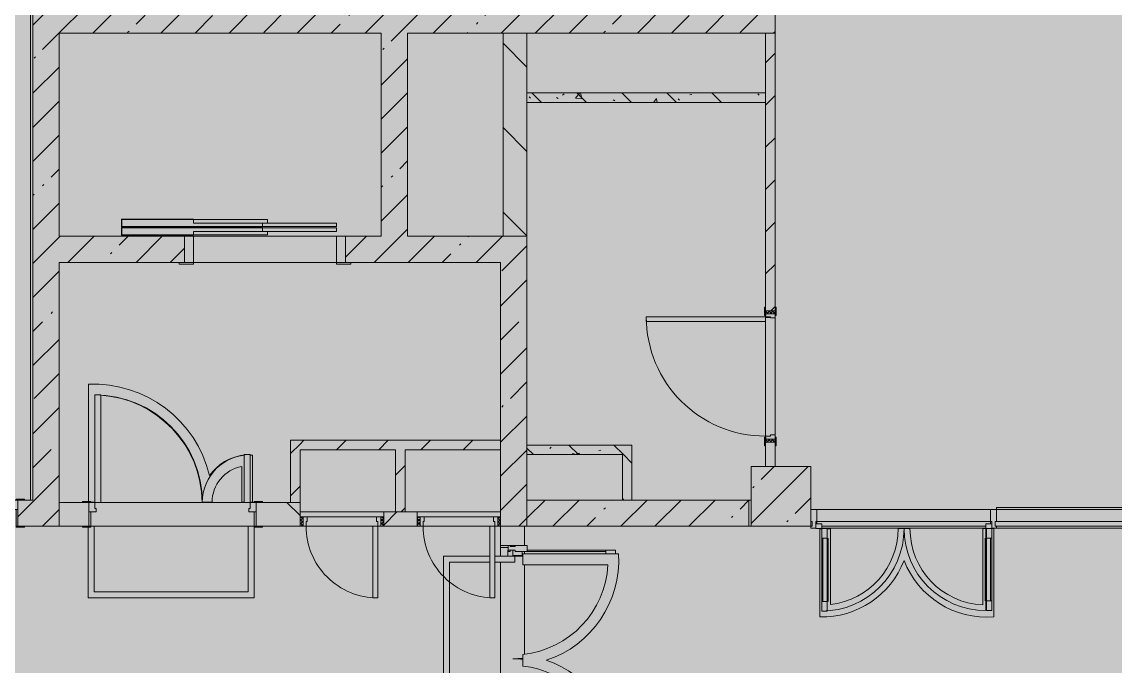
# Model space of a CAD drawing. Header units: millimetres. Extents: x 81037 to 284518, y -8553 to 29000.
# Drawn here: x 251996 to 261157, y 12229 to 17625 of the extents above; entities that cross this region are included whole.
import ezdxf

# ---------------------------------------------------------------- set-up
doc = ezdxf.new("R2010")
doc.units = ezdxf.units.MM
doc.layers.add('A-DETL-GENF-6', color=7, linetype='Continuous', lineweight=9, true_color=0xc0c0c0, transparency=0.4)
for name, color, linetype, lineweight, true_color in [('A-DETL-GENF-7', 7, 'Continuous', 5, 0xe2e2e2), ('A-DETL-GENF-8', 7, 'Continuous', 5, 0xb7b7b7), ('A-DOOR-3', 7, 'Continuous', 5, 0xb7b7b7), ('A-DOOR-4', 7, 'Continuous', 5, 0xe2e2e2), ('A-DOOR-5', 7, 'Continuous', 5, 0xaaaaaa), ('A-DOOR-FRAM-3', 7, 'Continuous', 5, 0xe2e2e2), ('A-DOOR-FRAM-4', 7, 'Continuous', 5, 0xb7b7b7), ('A-DOOR-FRAM-5', 7, 'Continuous', 5, 0xaaaaaa), ('A-FLOR-3', 7, 'Continuous', 5, 0xb7b7b7), ('A-GLAZ-CURT-2', 7, 'Continuous', 5, 0x737373), ('A-GLAZ-CWMG-4', 7, 'Continuous', 5, 0x737373), ('A-WALL-6', 7, 'Continuous', 9, 0x737373), ('I-WALL-7', 7, 'Continuous', 5, 0x737373), ('I-WALL-8', 7, 'Continuous', 5, 0x787878), ('S-COLS-2', 7, 'Continuous', 5, 0x737373)]:
    doc.layers.add(name, color=color, linetype=linetype, lineweight=lineweight, true_color=true_color)
doc.layers.add('I-WALL-6', color=7, linetype='Continuous', lineweight=5)
doc.layers.add('S-COLS-1', color=7, linetype='Continuous', lineweight=5)
pattern_1 = [(45, (157507.65, 0), (-285.1231, 285.1231), []), (45, (157792.77, 0), (-285.1231, 285.1231), [504.031, -100.806, 16.764, -84.042])]
pattern_2 = [(135, (157507.65, 0), (-353.5534, -353.5534), [])]
pattern_3 = [(45, (157507.65, 0), (-176.7767, 176.7767), [])]
pattern_4 = [(135, (157507.65, 0), (-377.1708, -377.1708), [533.4, -88.9, 17.78, -88.9]), (135, (157507.65, 376.94), (-377.1708, -377.1708), []), (50, (157507.65, 0), (637.6445, -55.7866), [66.675, -733.425]), (355, (157507.65, 0), (-123.3494, 668.6992), [53.34, -586.74]), (100.451, (157560.8, -4.65), (514.299, 612.908), [56.665, -623.315]), (46.184, (157507.65, 177.8), (948.7764, -147.1497), [100.012, -1100.137]), (96.636, (157586.7, 165.5), (830.909, 865.997), [84.998, -934.973]), (351.184, (157507.7, 177.8), (830.918, 865.988), [80.01, -880.11]), (21, (157596.55, 133.35), (530.6506, -357.9283), [66.675, -733.425]), (326, (157596.55, 133.35), (216.308, 644.6585), [53.34, -586.74]), (71.451, (157640.8, 103.5), (746.9596, 286.7243), [56.665, -623.315]), (37.5, (157507.65, 0), (10.81053, 295.9426), [16.764, -562.864, 16.764, -578.866, -588.962]), (37.5, (157507.65, 0), (10.81053, 295.9426), [-1175.258, 16.764, -572.198]), (7.5, (157507.65, 0), (233.8692, 350.6318), [16.764, -322.834, 16.764, -549.529, -224.472]), (7.5, (157507.65, 0), (233.8692, 350.6318), [-905.891, 16.764, -207.708]), (327.5, (157309.4, 0), (474.5678, -20.0513), [16.764, -205.486, 16.764, -676.656, -920.115]), (327.5, (157309.4, 0), (474.5678, -20.0513), [-915.67, 16.764, -903.351]), (317.5, (157220.5, 0), (518.4522, 88.9934), [16.764, -272.161, 16.764, -443.738, -653.415]), (317.5, (157220.5, 0), (518.4522, 88.9934), [-749.427, 16.764, -636.651])]

# ---------------------------------------------------------------- blocks, each defined once
blk = doc.blocks.new('110_Дверь_СКБ_1Ст_Внутренняя1 - Д-3б_п_ 1100x2100h_много всего 2-32816779-2_1_3_птичка')
at = {"layer": 'A-DOOR-4'}
h = blk.add_hatch(color=256, dxfattribs=at)
h.paths.add_polyline_path([(-512.5, 40), (-512.5, -40), (-477.5, -40), (-477.5, 0), (-487.5, 0), (-487.5, 40)])
h.paths.add_polyline_path([(502.5, 0), (502.5, -40), (537.5, -40), (537.5, 40), (512.5, 40), (512.5, 0)])
at = {"layer": 'A-DOOR-5'}
h = blk.add_hatch(dxfattribs=at)
h.set_pattern_fill('FP_8', color=256, style=0, pattern_type=2)
h.set_pattern_definition([(135, (1751.41, 104.685), (-14.14214, -14.14214), []), (225, (1751.41, 104.685), (14.14214, -14.14214), [])])
h.paths.add_polyline_path([(537.5, -40), (562.5, -40), (562.5, 40), (537.5, 40)])
at = {"layer": 'A-DOOR-FRAM-3'}
for points in [[(472.5, 40), (512.5, 40), (512.5, 1040), (472.5, 1040)], [(-567.5, 40), (-497.5, 40), (-497.5, 48), (-567.5, 48)], [(522.5, 40), (592.5, 40), (592.5, 48), (522.5, 48)], [(-567.5, -48), (-497.5, -48), (-497.5, -40), (-567.5, -40)], [(522.5, -48), (592.5, -48), (592.5, -40), (522.5, -40)]]:
    blk.add_hatch(color=256, dxfattribs=at).paths.add_polyline_path(points)
at = {"layer": 'A-DOOR-FRAM-5'}
h = blk.add_hatch(dxfattribs=at)
h.set_pattern_fill('FP_9', color=256, style=0, pattern_type=2)
h.set_pattern_definition([(45, (-371.384, 104.685), (-14.1421, 14.1421), []), (135, (-371.384, 104.685), (-14.1421, -14.1421), [])])
h.paths.add_polyline_path([(-537.5, -40), (-512.5, -40), (-512.5, 40), (-537.5, 40)])
at = {"layer": 'A-DOOR-3'}
for p, q in [((512.5, 1040), (472.5, 1040)), ((472.5, 1040), (472.5, 40)), ((512.5, 40), (512.5, 1040)), ((472.5, 40), (512.5, 40))]:
    blk.add_line(p, q, dxfattribs=at)
blk.add_arc((512.5, 40), 1000, 90, 180, dxfattribs=at)
at = {"layer": 'A-DOOR-FRAM-4'}
for p, q in [((-497.5, 48), (-567.5, 48)), ((-567.5, 48), (-567.5, 40)), ((-567.5, 40), (-497.5, 40)), ((-512.5, 40), (-537.5, 40)), ((-537.5, 40), (-537.5, -40)), ((-487.5, 40), (-512.5, 40)), ((-512.5, 40), (-512.5, -40)), ((-512.5, -40), (-512.5, 40)), ((-497.5, 40), (-512.5, 40)), ((-512.5, 40), (-512.5, 39)), ((-512.5, 39), (-497.5, 39)), ((-497.5, 40), (-497.5, 48)), ((-497.5, 39), (-497.5, 40)), ((-487.5, 0), (-487.5, 40)), ((-477.5, 0), (-487.5, 0)), ((-477.5, -40), (-477.5, 0)), ((512.5, 0), (502.5, 0)), ((502.5, 0), (502.5, -40)), ((512.5, 40), (512.5, 0)), ((537.5, 40), (512.5, 40)), ((592.5, 48), (522.5, 48)), ((522.5, 48), (522.5, 40)), ((537.5, 40), (522.5, 40)), ((522.5, 40), (522.5, 39)), ((522.5, 40), (592.5, 40)), ((522.5, 39), (537.5, 39)), ((537.5, -40), (537.5, 40)), ((562.5, 40), (537.5, 40)), ((537.5, 40), (537.5, -40)), ((537.5, 39), (537.5, 40)), ((562.5, -40), (562.5, 40)), ((592.5, 40), (592.5, 48)), ((-497.5, -40), (-567.5, -40)), ((-567.5, -40), (-567.5, -48)), ((-567.5, -48), (-497.5, -48)), ((-537.5, -40), (-512.5, -40)), ((-497.5, -39), (-512.5, -39)), ((-512.5, -39), (-512.5, -40)), ((-512.5, -40), (-477.5, -40)), ((-512.5, -40), (-497.5, -40)), ((-497.5, -40), (-497.5, -39)), ((-497.5, -48), (-497.5, -40)), ((502.5, -40), (537.5, -40)), ((537.5, -39), (522.5, -39)), ((522.5, -39), (522.5, -40)), ((522.5, -40), (537.5, -40)), ((592.5, -40), (522.5, -40)), ((522.5, -40), (522.5, -48)), ((522.5, -48), (592.5, -48)), ((537.5, -40), (537.5, -39)), ((537.5, -40), (562.5, -40)), ((592.5, -48), (592.5, -40))]:
    blk.add_line(p, q, dxfattribs=at)
blk = doc.blocks.new('110_Дверь_СКБ_2Ст - Д-1_л_Лестничная клетка EIS60 2-32142534-2_1_3_птичка')
at = {"layer": 'A-DOOR-4'}
for points in [[(662.5, 110), (662.5, 1010), (612.5, 1010), (612.5, 110)], [(-587.5, 510), (-637.5, 510), (-637.5, 110), (-587.5, 110), (-587.5, 433.2)], [(712.5, 30), (697.5, 30), (697.5, -110), (712.5, -110), (712.5, -30.6)]]:
    blk.add_hatch(color=256, dxfattribs=at).paths.add_polyline_path(points)
h = blk.add_hatch(color=256, dxfattribs=at)
h.paths.add_polyline_path([(712.5, 110), (662.5, 110), (662.5, 60), (652.5, 60), (652.5, 30), (712.5, 30)])
h.paths.add_polyline_path([(-627.5, 30), (-627.5, 60), (-637.5, 60), (-637.5, 110), (-687.5, 110), (-687.5, 30)])
at = {"layer": 'A-DOOR-FRAM-3'}
for points in [[(-672.5, 110), (-672.5, 118), (-742.5, 118), (-742.5, 110)], [(767.5, 110), (767.5, 118), (697.5, 118), (697.5, 110)], [(-672.5, 30), (-687.5, 30), (-687.5, -110), (-672.5, -110), (-672.5, -30.6)], [(-672.5, -110), (-742.5, -110), (-742.5, -118), (-672.5, -118)], [(767.5, -118), (767.5, -110), (697.5, -110), (697.5, -118)]]:
    blk.add_hatch(color=256, dxfattribs=at).paths.add_polyline_path(points)
at = {"layer": 'A-DOOR-3'}
for p, q in [((662.5, 1010), (612.5, 1010)), ((612.5, 1010), (612.5, 110)), ((662.5, 110), (662.5, 1010)), ((-637.5, 510), (-637.5, 110)), ((-587.5, 510), (-637.5, 510)), ((-587.5, 110), (-587.5, 510)), ((-637.5, 110), (-587.5, 110)), ((612.5, 110), (662.5, 110))]:
    blk.add_line(p, q, dxfattribs=at)
for centre, radius, start, end in [((662.5, 110), 900, 90, 180), ((-637.5, 110), 400, 360, 90)]:
    blk.add_arc(centre, radius, start, end, dxfattribs=at)
at = {"layer": 'A-DOOR-FRAM-4'}
for p, q in [((-672.5, 118), (-742.5, 118)), ((-742.5, 118), (-742.5, 110)), ((-742.5, 110), (-672.5, 110)), ((-637.5, 110), (-687.5, 110)), ((-687.5, 110), (-687.5, 30)), ((-672.5, 110), (-672.5, 118)), ((-637.5, 60), (-637.5, 110)), ((662.5, 110), (662.5, 60)), ((712.5, 110), (662.5, 110)), ((767.5, 118), (697.5, 118)), ((697.5, 118), (697.5, 110)), ((697.5, 110), (767.5, 110)), ((712.5, 30), (712.5, 110)), ((767.5, 110), (767.5, 118)), ((-687.5, 30), (-627.5, 30)), ((-672.5, 30), (-687.5, 30)), ((-687.5, 30), (-687.5, -110)), ((-672.5, -110), (-672.5, 30)), ((-627.5, 60), (-637.5, 60)), ((-627.5, 30), (-627.5, 60)), ((662.5, 60), (652.5, 60)), ((652.5, 60), (652.5, 30)), ((652.5, 30), (712.5, 30)), ((712.5, 30), (697.5, 30)), ((697.5, 30), (697.5, -110)), ((712.5, -110), (712.5, 30)), ((-672.5, -110), (-742.5, -110)), ((-742.5, -110), (-742.5, -118)), ((-742.5, -118), (-672.5, -118)), ((-687.5, -110), (-672.5, -110)), ((-672.5, -118), (-672.5, -110)), ((697.5, -110), (712.5, -110)), ((767.5, -110), (697.5, -110)), ((697.5, -110), (697.5, -118)), ((697.5, -118), (767.5, -118)), ((767.5, -118), (767.5, -110))]:
    blk.add_line(p, q, dxfattribs=at)
blk = doc.blocks.new('110_Дверь_СКБ_2Ст - Д-3а 1450x2100h_Лестничная клетка из коридора-32352288-2_1_3_птичка')
at = {"layer": 'A-DOOR-4'}
for points in [[(-587.5, 100), (-587.5, 1000), (-637.5, 1000), (-637.5, 100)], [(662.5, 100), (662.5, 500), (612.5, 500), (612.5, 100)], [(712.5, -100), (712.5, 20), (697.5, 20), (697.5, -100)]]:
    blk.add_hatch(color=256, dxfattribs=at).paths.add_polyline_path(points)
h = blk.add_hatch(color=256, dxfattribs=at)
h.paths.add_polyline_path([(-627.5, 20), (-627.5, 50), (-637.5, 50), (-637.5, 100), (-687.5, 100), (-687.5, 20)])
h.paths.add_polyline_path([(712.5, 20), (712.5, 100), (662.5, 100), (662.5, 50), (652.5, 50), (652.5, 20)])
at = {"layer": 'A-DOOR-FRAM-3'}
for points in [[(-672.5, 100), (-672.5, 108), (-742.5, 108), (-742.5, 100)], [(767.5, 100), (767.5, 108), (697.5, 108), (697.5, 100)], [(-672.5, -100), (-672.5, 20), (-687.5, 20), (-687.5, -100)], [(-672.5, -108), (-672.5, -100), (-742.5, -100), (-742.5, -108)], [(767.5, -108), (767.5, -100), (697.5, -100), (697.5, -108)]]:
    blk.add_hatch(color=256, dxfattribs=at).paths.add_polyline_path(points)
at = {"layer": 'A-DOOR-3'}
for p, q in [((-637.5, 1000), (-637.5, 100)), ((-587.5, 1000), (-637.5, 1000)), ((-587.5, 100), (-587.5, 1000)), ((662.5, 500), (612.5, 500)), ((612.5, 500), (612.5, 100)), ((662.5, 100), (662.5, 500)), ((-637.5, 100), (-587.5, 100)), ((612.5, 100), (662.5, 100))]:
    blk.add_line(p, q, dxfattribs=at)
for centre, radius, start, end in [((-637.5, 100), 900, 0, 90), ((662.5, 100), 400, 90, 180)]:
    blk.add_arc(centre, radius, start, end, dxfattribs=at)
at = {"layer": 'A-DOOR-FRAM-4'}
for p, q in [((-672.5, 108), (-742.5, 108)), ((-742.5, 108), (-742.5, 100)), ((-742.5, 100), (-672.5, 100)), ((-637.5, 100), (-687.5, 100)), ((-687.5, 100), (-687.5, 20)), ((-672.5, 100), (-672.5, 108)), ((-637.5, 50), (-637.5, 100)), ((662.5, 100), (662.5, 50)), ((712.5, 100), (662.5, 100)), ((767.5, 108), (697.5, 108)), ((697.5, 108), (697.5, 100)), ((697.5, 100), (767.5, 100)), ((712.5, 20), (712.5, 100)), ((767.5, 100), (767.5, 108)), ((-687.5, 20), (-627.5, 20)), ((-672.5, 20), (-687.5, 20)), ((-687.5, 20), (-687.5, -100)), ((-672.5, -100), (-672.5, 20)), ((-627.5, 50), (-637.5, 50)), ((-627.5, 20), (-627.5, 50)), ((662.5, 50), (652.5, 50)), ((652.5, 50), (652.5, 20)), ((652.5, 20), (712.5, 20)), ((712.5, 20), (697.5, 20)), ((697.5, 20), (697.5, -100)), ((712.5, -100), (712.5, 20)), ((-672.5, -100), (-742.5, -100)), ((-742.5, -100), (-742.5, -108)), ((-742.5, -108), (-672.5, -108)), ((-687.5, -100), (-672.5, -100)), ((-672.5, -108), (-672.5, -100)), ((697.5, -100), (712.5, -100)), ((767.5, -100), (697.5, -100)), ((697.5, -100), (697.5, -108)), ((697.5, -108), (767.5, -108)), ((767.5, -108), (767.5, -100))]:
    blk.add_line(p, q, dxfattribs=at)
blk = doc.blocks.new('110_Дверь_СКБ_1Ст - д-18 700x2100h_Технический шкаф ЭОМ и СС-23698042-2_1_3_птичка')
at = {"layer": 'A-DOOR-4'}
h = blk.add_hatch(color=256, dxfattribs=at)
h.paths.add_polyline_path([(312.5, 60), (312.5, 20), (302.5, 20), (302.5, -20), (337.5, -20), (337.5, 60)])
h.paths.add_polyline_path([(-287.5, 60), (-312.5, 60), (-312.5, -20), (-277.5, -20), (-277.5, 20), (-287.5, 20)])
at = {"layer": 'A-DOOR-5'}
h = blk.add_hatch(dxfattribs=at)
h.set_pattern_fill('FP_28', color=256, style=0, pattern_type=2)
h.set_pattern_definition([(135, (1951.41, 124.685), (-14.14214, -14.14214), []), (225, (1951.41, 124.685), (14.14214, -14.14214), [])])
h.paths.add_polyline_path([(362.5, 60), (337.5, 60), (337.5, -20), (362.5, -20)])
at = {"layer": 'A-DOOR-FRAM-3'}
blk.add_hatch(color=256, dxfattribs=at).paths.add_polyline_path([(-247.5, 660), (-287.5, 660), (-287.5, 60), (-247.5, 60), (-247.5, 503.6)])
at = {"layer": 'A-DOOR-FRAM-5'}
h = blk.add_hatch(dxfattribs=at)
h.set_pattern_fill('FP_29', color=256, style=0, pattern_type=2)
h.set_pattern_definition([(45, (-171.384, 124.685), (-14.1421, 14.1421), []), (135, (-171.384, 124.685), (-14.1421, -14.1421), [])])
h.paths.add_polyline_path([(-312.5, 60), (-337.5, 60), (-337.5, -20), (-312.5, -20)])
at = {"layer": 'A-DOOR-3'}
for p, q in [((-287.5, 660), (-287.5, 60)), ((-247.5, 660), (-287.5, 660)), ((-247.5, 60), (-247.5, 660)), ((-287.5, 60), (-247.5, 60))]:
    blk.add_line(p, q, dxfattribs=at)
blk.add_arc((-287.5, 60), 600, 360, 90, dxfattribs=at)
at = {"layer": 'A-DOOR-FRAM-4'}
for p, q in [((-312.5, 60), (-337.5, 60)), ((-337.5, 60), (-337.5, -20)), ((-287.5, 60), (-312.5, 60)), ((-312.5, 60), (-312.5, -20)), ((-312.5, -20), (-312.5, 60)), ((-287.5, 20), (-287.5, 60)), ((-277.5, 20), (-287.5, 20)), ((-277.5, -20), (-277.5, 20)), ((-247.5, 60), (312.5, 60)), ((312.5, 20), (302.5, 20)), ((302.5, 20), (302.5, -20)), ((312.5, 60), (312.5, 20)), ((337.5, 60), (312.5, 60)), ((337.5, -20), (337.5, 60)), ((362.5, 60), (337.5, 60)), ((337.5, 60), (337.5, -20)), ((362.5, -20), (362.5, 60)), ((-337.5, -20), (-312.5, -20)), ((-312.5, -20), (-277.5, -20)), ((302.5, -20), (-277.5, -20)), ((302.5, -20), (337.5, -20)), ((337.5, -20), (362.5, -20))]:
    blk.add_line(p, q, dxfattribs=at)
blk = doc.blocks.new('BSC_Колонна _Прямоугольная - 500х500-17857564-2_1_3_птичка')
at = {"layer": 'S-COLS-1'}
h = blk.add_hatch(dxfattribs=at)
h.set_pattern_fill('FP_159', color=256, style=0, pattern_type=2)
h.set_pattern_definition([(45, (-100850, -13650), (-285.1231, 285.1231), []), (45, (-100564.88, -13650), (-285.1231, 285.1231), [504.031, -100.806, 16.764, -84.042])])
h.paths.add_polyline_path([(-250, -250), (250, -250), (250, 250), (-250, 250), (-250, -115.2)])
at = {"layer": 'S-COLS-2'}
for p, q in [((250, 250), (-250, 250)), ((-250, 250), (-250, -250)), ((250, -250), (250, 250)), ((-250, -250), (250, -250))]:
    blk.add_line(p, q, dxfattribs=at)
blk = doc.blocks.new('DOR_Дверь лифта - 1350х2050h-19118285-2_1_3_птичка')
at = {"layer": 'A-DOOR-3'}
for p, q in [((-600, 125), (-720, 125)), ((-720, 125), (-720, 110)), ((-720, 110), (-600, 110)), ((-675, 110), (-675, -110)), ((-600, 110), (-675, 110)), ((-600, 110), (-600, 125)), ((600, 110), (-600, 110)), ((-600, 110), (-600, -110)), ((720, 125), (600, 125)), ((600, 125), (600, 110)), ((600, -110), (600, 110)), ((675, 110), (600, 110)), ((600, 110), (720, 110)), ((675, -110), (675, 110)), ((720, 110), (720, 125)), ((-675, -110), (-600, -110)), ((-600, -110), (600, -110)), ((-600, -150), (-600, -180)), ((20, -150), (-600, -150)), ((-600, -180), (20, -180)), ((-20, -120), (-20, -150)), ((600, -120), (-20, -120)), ((-20, -150), (600, -150)), ((20, -180), (20, -150)), ((600, -110), (675, -110)), ((600, -150), (600, -120)), ((-600, -190), (-600, -220)), ((20, -190), (-600, -190)), ((-600, -220), (20, -220)), ((-20, -220), (-20, -250)), ((600, -220), (-20, -220)), ((-20, -250), (600, -250)), ((20, -220), (20, -190)), ((600, -250), (600, -220))]:
    blk.add_line(p, q, dxfattribs=at)
at = {"layer": 'A-DOOR-FRAM-4'}
for p, q in [((1200, -180), (20, -180)), ((20, -180), (20, -183)), ((20, -183), (1203, -183)), ((600, -117), (600, -120)), ((1203, -117), (600, -117)), ((600, -120), (1200, -120)), ((1200, -120), (1200, -180)), ((1203, -183), (1203, -117)), ((1203, -187), (20, -187)), ((20, -187), (20, -190)), ((20, -190), (1200, -190)), ((600, -250), (600, -253)), ((1200, -250), (600, -250)), ((600, -253), (1203, -253)), ((1200, -190), (1200, -250)), ((1203, -253), (1203, -187))]:
    blk.add_line(p, q, dxfattribs=at)
blk = doc.blocks.new('Дверь_Витражная_остекление_ - ВВ-7 остекление-32349468-2_1_3_птичка')
at = {"layer": 'A-DETL-GENF-7'}
for points in [[(-860, -106.8), (-860, -880), (-837.2, -880), (-837.2, -106.8), (-815, -106.8), (-815, -20), (-860, -20)], [(865, -103.8), (877.8, -103.8), (877.8, -880), (910, -880), (910, -140), (900, -140), (900, -40), (910, -40), (910, -20), (865, -20)]]:
    blk.add_hatch(color=256, dxfattribs=at).paths.add_polyline_path(points)
at = {"layer": 'A-DETL-GENF-8'}
for p, q in [((-815, -20), (-860, -20)), ((-860, -880), (-860, -20)), ((-815, -20), (-860, -20)), ((-860, -20), (-860, -880)), ((-815, -106.8), (-815, -20)), ((-815, -106.8), (-815, -20)), ((865, -103.8), (865, -20)), ((865, -20), (865, -103.8)), ((-860, -100), (-815, -100)), ((-850, -800), (-850, -100)), ((-806, -106.8), (-806, -100)), ((900, -100), (865, -100)), ((900, -800), (900, -140)), ((910, -880), (910, -140)), ((910, -880), (910, -140)), ((-860, -800), (-837.2, -800)), ((910, -800), (877.8, -800)), ((-860, -880), (-837.2, -880)), ((-860, -880), (-837.2, -880)), ((910, -880), (877.8, -880)), ((877.8, -880), (910, -880))]:
    blk.add_line(p, q, dxfattribs=at)
at = {"layer": 'A-DOOR-3'}
for p, q in [((-910, 20), (-860, 20)), ((-910, -20), (-910, 20)), ((-860, 20), (-860, -20)), ((860, 20), (910, 20)), ((860, -20), (860, 20)), ((910, 20), (910, -20)), ((-860, -20), (-910, -20)), ((-860, -880), (-860, -20)), ((910, -20), (860, -20)), ((860, -103.8), (860, -39))]:
    blk.add_line(p, q, dxfattribs=at)
for centre, start, end in [((-860, -20), 354.22155, 0), ((860, -20), 180, 185.77845), ((-860, -20), 270, 271.54729)]:
    blk.add_arc(centre, 860, start, end, dxfattribs=at)
blk = doc.blocks.new('Прямоугольный импост - Импост структурный с накладкой - 160мм Темный-32348142-2_1_3_птичка')
at = {"layer": 'A-GLAZ-CWMG-4'}
for p, q in [((0, 17), (-50, 17)), ((-50, 17), (-50, 0)), ((-50, 0), (-40, 0)), ((-40, 0), (-40, -40)), ((-10, -40), (-10, 0)), ((-10, 0), (0, 0)), ((0, 0), (0, 17)), ((-40, -40), (-50, -40)), ((-50, -40), (-50, -140)), ((0, -40), (-10, -40)), ((0, -140), (0, -40)), ((-50, -140), (0, -140))]:
    blk.add_line(p, q, dxfattribs=at)
blk = doc.blocks.new('Дверь_Витражная_остекление_ - ВВ-22-32429667-2_1_3_птичка')
at = {"layer": 'A-DETL-GENF-7'}
for points in [[(-642.5, -710), (-642.5, -20), (-687.5, -20), (-687.5, -710)], [(737.5, -705), (737.5, -20), (692.5, -20), (692.5, -705)]]:
    blk.add_hatch(color=256, dxfattribs=at).paths.add_polyline_path(points)
at = {"layer": 'A-DETL-GENF-8'}
for p, q in [((-642.5, -20), (-687.5, -20)), ((-687.5, -710), (-687.5, -20)), ((-642.5, -20), (-687.5, -20)), ((-687.5, -20), (-687.5, -710)), ((-642.5, -710), (-642.5, -20)), ((-642.5, -710), (-642.5, -20)), ((692.5, -705), (692.5, -20)), ((692.5, -20), (692.5, -705)), ((737.5, -705), (737.5, -20)), ((737.5, -705), (737.5, -20)), ((-687.5, -100), (-642.5, -100)), ((-677.5, -630), (-677.5, -100)), ((-633.5, -630), (-633.5, -100)), ((683.5, -625), (683.5, -100)), ((737.5, -100), (692.5, -100)), ((727.5, -625), (727.5, -100)), ((-687.5, -630), (-642.5, -630)), ((737.5, -625), (692.5, -625)), ((-687.5, -710), (-642.5, -710)), ((-687.5, -710), (-642.5, -710)), ((737.5, -705), (692.5, -705)), ((692.5, -705), (737.5, -705))]:
    blk.add_line(p, q, dxfattribs=at)
at = {"layer": 'A-DOOR-3'}
for p, q in [((-737.5, 20), (-687.5, 20)), ((-737.5, -20), (-737.5, 20)), ((-687.5, 20), (-687.5, -20)), ((687.5, 20), (737.5, 20)), ((687.5, -20), (687.5, 20)), ((737.5, 20), (737.5, -20)), ((-687.5, -20), (-737.5, -20)), ((-687.5, -710), (-687.5, -20)), ((687.5, -705), (687.5, -20)), ((737.5, -20), (687.5, -20))]:
    blk.add_line(p, q, dxfattribs=at)
for centre, radius, start, end in [((-687.5, -20), 690, 270, 0), ((687.5, -20), 685, 180, 270)]:
    blk.add_arc(centre, radius, start, end, dxfattribs=at)
blk = doc.blocks.new('Прямоугольный импост - Импост структурный с накладкой - 160мм Темный-V195-2_1_3_птичка')
at = {"layer": 'A-GLAZ-CWMG-4'}
for p, q in [((0, 17), (-40, 17)), ((-10, -40), (-10, 0)), ((-10, 0), (0, 0)), ((0, 0), (0, 17)), ((-40, -40), (-50, -40)), ((-50, -40), (-50, -140)), ((-40, -20), (-40, -40)), ((0, -40), (-10, -40)), ((-50, -140), (0, -140))]:
    blk.add_line(p, q, dxfattribs=at)
blk = doc.blocks.new('Прямоугольный импост - Импост структурный с накладкой - 160мм Темный-32427025-2_1_3_птичка')
at = {"layer": 'A-GLAZ-CWMG-4'}
for p, q in [((102605, 13540), (101150, 13540)), ((101150, 13420), (101150, 13440)), ((102605, 13440), (101150, 13440)), ((102565, 13400), (101190, 13400)), ((102565, 13383), (101190, 13383)), ((102605, 13440), (102605, 13420))]:
    blk.add_line(p, q, dxfattribs=at)
blk = doc.blocks.new('Системная панель - Стекло - 40мм-32427252-2_1_3_птичка')
at = {"layer": 'A-GLAZ-CURT-2'}
for p, q in [((720, 40), (-720, 40)), ((-720, 40), (-720, 0)), ((-720, 0), (720, 0)), ((720, 0), (720, 40))]:
    blk.add_line(p, q, dxfattribs=at)
blk = doc.blocks.new('Прямоугольный импост - Импост структурный с накладкой - 160мм Темный-32427244-2_1_3_птичка')
at = {"layer": 'A-GLAZ-CWMG-4'}
for p, q in [((-15, 17), (25, 17)), ((25, 0), (15, 0)), ((15, 0), (15, -40)), ((25, 17), (25, 0)), ((-25, -140), (-25, -40)), ((-25, -40), (-15, -40)), ((-15, -40), (-15, -20)), ((15, -40), (25, -40)), ((25, -40), (25, -140)), ((25, -140), (-25, -140))]:
    blk.add_line(p, q, dxfattribs=at)
blk = doc.blocks.new('Прямоугольный импост - Импост структурный с накладкой - 160мм Темный-32427250-2_1_3_птичка')
at = {"layer": 'A-GLAZ-CWMG-4'}
for p, q in [((104075, 13540), (102655, 13540)), ((104075, 13383), (102655, 13383))]:
    blk.add_line(p, q, dxfattribs=at)

msp = doc.modelspace()

# ---------------------------------------------------------------- hatches: boundary and pattern name
at = {"layer": 'A-DETL-GENF-6'}
msp.add_hatch(color=256, dxfattribs=at).paths.add_polyline_path([(279724.6, -258), (282745.7, -258), (282745.7, 21558), (250815.7, 21558), (250815.7, 27348), (242367.7, 27348), (242367.7, 5750), (246709.7, 5750), (246709.7, -258), (278797.1, -258)])
at = {"layer": 'I-WALL-6'}
h = msp.add_hatch(dxfattribs=at)
h.set_pattern_fill('FP_79', color=256, style=0, pattern_type=2)
h.set_pattern_definition(pattern_1)
h.paths.add_polyline_path([(258227.7, 17530), (258307.7, 17530), (258307.7, 17750), (252087.7, 17750), (252087.7, 17530), (256711.1, 17530)])
h = msp.add_hatch(dxfattribs=at)
h.set_pattern_fill('FP_79', color=256, style=0, pattern_type=2)
h.set_pattern_definition(pattern_1)
h.paths.add_polyline_path([(252307.7, 13620), (252307.7, 17530), (252087.7, 17530), (252087.7, 13620)])
h = msp.add_hatch(dxfattribs=at)
h.set_pattern_fill('FP_79', color=256, style=0, pattern_type=2)
h.set_pattern_definition(pattern_1)
h.paths.add_polyline_path([(255227.7, 15830), (255227.7, 17530), (255007.7, 17530), (255007.7, 15830)])
h = msp.add_hatch(dxfattribs=at)
h.set_pattern_fill('FP_82', color=256, style=0, pattern_type=2)
h.set_pattern_definition(pattern_2)
h.paths.add_polyline_path([(256227.7, 15830), (256227.7, 17530), (256027.7, 17530), (256027.7, 15830)])
h = msp.add_hatch(dxfattribs=at)
h.set_pattern_fill('FP_83', color=256, style=0, pattern_type=2)
h.set_pattern_definition(pattern_3)
h.paths.add_polyline_path([(258254.8, 13900), (258307.7, 13900), (258307.7, 14105), (258227.7, 14105), (258227.7, 13900)])
h.paths.add_polyline_path([(258227.7, 15205), (258307.7, 15205), (258307.7, 17530), (258227.7, 17530), (258227.7, 15235)])
h = msp.add_hatch(dxfattribs=at)
h.set_pattern_fill('FP_79', color=256, style=0, pattern_type=2)
h.set_pattern_definition(pattern_1)
h.paths.add_polyline_path([(252307.7, 15610), (253357.7, 15610), (253357.7, 15830), (252307.7, 15830)])
h.paths.add_polyline_path([(256007.7, 15610), (256227.7, 15610), (256227.7, 15830), (254707.7, 15830), (254707.7, 15610)])
h = msp.add_hatch(dxfattribs=at)
h.set_pattern_fill('FP_79', color=256, style=0, pattern_type=2)
h.set_pattern_definition(pattern_1)
h.paths.add_polyline_path([(256007.7, 13400), (256227.7, 13400), (256227.7, 15610), (256007.7, 15610), (256007.7, 13480)])
h = msp.add_hatch(dxfattribs=at)
h.set_pattern_fill('FP_83', color=256, style=0, pattern_type=2)
h.set_pattern_definition(pattern_3)
h.paths.add_polyline_path([(254327.7, 13600), (254327.7, 14120), (254247.7, 14120), (254247.7, 13600)])
h = msp.add_hatch(dxfattribs=at)
h.set_pattern_fill('FP_83', color=256, style=0, pattern_type=2)
h.set_pattern_definition(pattern_3)
h.paths.add_polyline_path([(255207.7, 14040), (256007.7, 14040), (256007.7, 14120), (254327.7, 14120), (254327.7, 14040), (255127.7, 14040)])
h = msp.add_hatch(dxfattribs=at)
h.set_pattern_fill('FP_83', color=256, style=0, pattern_type=2)
h.set_pattern_definition(pattern_3)
h.paths.add_polyline_path([(255127.7, 13520), (255207.7, 13520), (255207.7, 14040), (255127.7, 14040), (255127.7, 13534.8)])
h = msp.add_hatch(dxfattribs=at)
h.set_pattern_fill('FP_79', color=256, style=0, pattern_type=2)
h.set_pattern_definition(pattern_1)
h.paths.add_polyline_path([(252017.7, 13400), (252307.7, 13400), (252307.7, 13620), (251962.7, 13620), (251962.7, 13400)])
h.paths.add_polyline_path([(250537.7, 13400), (250562.7, 13400), (250562.7, 13620), (250537.7, 13620), (250537.7, 13534.8)])
h = msp.add_hatch(dxfattribs=at)
h.set_pattern_fill('FP_82', color=256, style=0, pattern_type=2)
h.set_pattern_definition(pattern_2)
h.paths.add_polyline_path([(253957.7, 13400), (254327.7, 13400), (254327.7, 13600), (253957.7, 13600), (253957.7, 13520)])
h.paths.add_polyline_path([(252502.7, 13400), (252557.7, 13400), (252557.7, 13600), (252307.7, 13600), (252307.7, 13400), (252357.7, 13400)])
h = msp.add_hatch(dxfattribs=at)
h.set_pattern_fill('FP_79', color=256, style=0, pattern_type=2)
h.set_pattern_definition(pattern_1)
h.paths.add_polyline_path([(256536.6, 13400), (258087.7, 13400), (258087.7, 13620), (256227.7, 13620), (256227.7, 13400)])
h = msp.add_hatch(dxfattribs=at)
h.set_pattern_fill('FP_162', color=256, style=0, pattern_type=2)
h.set_pattern_definition([(45, (157507.65, 0), (-427.6843, 427.6843), []), (45, (157792.8, 0), (-427.6843, 427.6843), [])])
h.paths.add_polyline_path([(255307.7, 13400), (255307.7, 13520), (255027.7, 13520), (255027.7, 13400), (255145.3, 13400)])
at = {"layer": 'I-WALL-8'}
h = msp.add_hatch(dxfattribs=at)
h.set_pattern_fill('FP_86', color=256, style=0, pattern_type=2)
h.set_pattern_definition(pattern_4)
h.paths.add_polyline_path([(256227.7, 16950), (258227.7, 16950), (258227.7, 17030), (256227.7, 17030)])
h = msp.add_hatch(dxfattribs=at)
h.set_pattern_fill('FP_86', color=256, style=0, pattern_type=2)
h.set_pattern_definition(pattern_4)
h.paths.add_polyline_path([(257027.7, 14000), (257107.7, 14000), (257107.7, 14080), (256227.7, 14080), (256227.7, 14000), (256536.6, 14000)])
h = msp.add_hatch(dxfattribs=at)
h.set_pattern_fill('FP_86', color=256, style=0, pattern_type=2)
h.set_pattern_definition(pattern_4)
h.paths.add_polyline_path([(257107.7, 13620), (257107.7, 14000), (257027.7, 14000), (257027.7, 13620)])

# ---------------------------------------------------------------- linework, layer by layer
at = {"layer": 'A-FLOR-3'}
for p, q in [((252066.7, 13620), (252066.7, 17750)), ((258267.7, 15150), (258227.7, 15150)), ((252554.1, 14589.2), (252554.1, 13608)), ((253928.2, 13601.1), (253928.2, 13994.7)), ((253838.2, 13900.9), (253838.2, 13601.1)), ((252572.7, 13601.1), (252607.7, 13601.1)), ((253506.5, 13601.1), (253589.6, 13601.1)), ((253838.2, 13601.1), (253857.7, 13601.1)), ((253907.7, 13601.1), (253928.2, 13601.1)), ((258087.7, 13620), (258107.7, 13620)), ((260162.7, 13540), (260162.7, 13557)), ((260162.7, 13557), (263037.7, 13557)), ((252552.1, 13392), (252552.1, 12800)), ((252602.1, 13400), (252572.7, 13400)), ((252602.1, 12850), (252602.1, 13400)), ((253941.4, 13400), (253891.4, 13400)), ((253891.4, 13400), (253891.4, 12850)), ((253941.4, 12800), (253941.4, 13400)), ((258107.7, 13400), (258087.7, 13400)), ((258697.7, 13378.5), (258682.7, 13378.5)), ((258682.7, 13378.5), (258682.7, 12640.2)), ((258772, 13378.5), (258742.7, 13378.5)), ((258772, 12744.3), (258772, 13378.5)), ((259437.7, 13380), (259337.7, 13380)), ((260072.7, 13381.5), (260047.9, 13381.5)), ((260047.9, 13381.5), (260047.9, 12740.7)), ((260140.3, 13381.5), (260122.7, 13381.5)), ((260140.3, 12642.7), (260140.3, 13381.5)), ((256071.7, 13221.2), (256007.7, 13221.2)), ((255527.7, 13150), (255527.7, 11481.2)), ((255917.7, 13150), (255527.7, 13150)), ((256068.7, 13150), (255957.7, 13150)), ((256127.7, 13150), (256108.7, 13150)), ((256127.7, 13100), (256127.7, 13150)), ((256996.1, 13167.8), (256192.5, 13167.8)), ((256192.5, 13167.8), (256192.5, 13078)), ((255577.7, 11531.2), (255577.7, 13100)), ((255577.7, 13100), (255917.7, 13100)), ((255957.7, 13100), (256127.7, 13100)), ((256192.5, 13078), (256906.5, 13078)), ((253891.4, 12850), (252602.1, 12850)), ((252552.1, 12800), (253941.4, 12800)), ((256194, 12327), (256194, 12228.6))]:
    msp.add_line(p, q, dxfattribs=at)
for centre, radius, start, end in [((252596.6, 13590.1), 1000, 13.54971, 92.43764), ((252596.6, 13590.1), 910, 0.6926, 86.14974), ((253894.6, 13601.1), 395, 95.37122, 145.57769), ((253894.6, 13601.1), 395, 85.12655, 88.10651), ((253894.6, 13601.1), 305, 100.66451, 180), ((258697.7, 13380), 640, 276.67397, 0), ((260077.7, 13380), 640, 180, 267.33511), ((256112.5, 13117.8), 885, 288.26618, 3.23877), ((258697.7, 13380), 740, 268.84165, 338.81722), ((260077.7, 13380), 740, 201.18278, 274.85352), ((256112.5, 13117.8), 795, 275.8832, 357.13064), ((256112.5, 11452.8), 870, 0, 71.40745), ((256112.5, 11452.8), 780, 6.57701, 84.00325)]:
    msp.add_arc(centre, radius, start, end, dxfattribs=at)
at = {"layer": 'A-WALL-6'}
for p, q in [((256227.7, 17530), (256027.7, 17530)), ((258307.7, 17530), (258227.7, 17530)), ((256227.7, 17030), (256227.7, 16950)), ((258227.7, 16950), (258227.7, 17030)), ((256027.7, 15830), (256227.7, 15830)), ((256007.7, 14040), (256007.7, 14120)), ((256227.7, 14080), (256227.7, 14000)), ((254247.7, 13600), (254327.7, 13600)), ((257027.7, 13620), (257107.7, 13620)), ((255127.7, 13520), (255207.7, 13520))]:
    msp.add_line(p, q, dxfattribs=at)
at = {"layer": 'I-WALL-7'}
for p, q in [((258307.7, 15235), (258307.7, 20755)), ((252087.7, 17750), (252087.7, 13620)), ((252307.7, 15830), (252307.7, 17530)), ((252307.7, 17530), (255007.7, 17530)), ((255007.7, 17530), (255007.7, 15830)), ((255227.7, 17530), (256027.7, 17530)), ((255227.7, 15830), (255227.7, 17530)), ((256027.7, 17530), (256027.7, 15830)), ((256227.7, 17530), (258227.7, 17530)), ((256227.7, 17030), (256227.7, 17530)), ((258227.7, 17530), (258227.7, 17030)), ((258227.7, 17030), (256227.7, 17030)), ((256227.7, 16950), (258227.7, 16950)), ((256227.7, 14080), (256227.7, 16950)), ((258227.7, 16950), (258227.7, 15235)), ((253357.7, 15830), (252307.7, 15830)), ((253357.7, 15610), (253357.7, 15830)), ((255007.7, 15830), (254707.7, 15830)), ((254707.7, 15830), (254707.7, 15610)), ((256027.7, 15830), (255227.7, 15830)), ((252307.7, 15610), (253357.7, 15610)), ((252307.7, 15610), (252307.7, 13400)), ((254707.7, 15610), (256007.7, 15610)), ((256007.7, 15610), (256007.7, 14120)), ((258307.7, 15145), (258307.7, 14165)), ((258227.7, 14155), (258227.7, 15115)), ((254247.7, 14120), (254247.7, 13600)), ((256007.7, 14120), (254247.7, 14120)), ((254327.7, 13480), (254327.7, 14040)), ((254327.7, 14040), (255127.7, 14040)), ((255127.7, 14040), (255127.7, 13520)), ((255207.7, 14040), (256007.7, 14040)), ((255207.7, 13520), (255207.7, 14040)), ((256007.7, 14040), (256007.7, 13480)), ((257107.7, 14080), (256227.7, 14080)), ((257107.7, 13620), (257107.7, 14080)), ((258227.7, 14075), (258227.7, 13900)), ((258307.7, 13900), (258307.7, 14075)), ((256227.7, 14000), (257027.7, 14000)), ((256227.7, 13400), (256227.7, 14000)), ((257027.7, 14000), (257027.7, 13620)), ((252087.7, 13620), (252017.7, 13620)), ((252502.7, 13600), (252307.7, 13600)), ((252657.7, 13600), (253857.7, 13600)), ((254247.7, 13600), (254012.7, 13600)), ((257027.7, 13620), (256227.7, 13620)), ((258087.7, 13620), (257107.7, 13620)), ((258087.7, 13400), (258087.7, 13620)), ((254327.7, 13520), (255127.7, 13520)), ((255027.7, 13520), (255027.7, 13480)), ((255207.7, 13520), (256007.7, 13520)), ((255307.7, 13480), (255307.7, 13520)), ((252017.7, 13400), (252307.7, 13400)), ((252307.7, 13400), (252502.7, 13400)), ((253891.4, 13400), (252602.1, 13400)), ((254012.7, 13400), (254327.7, 13400)), ((255027.7, 13400), (255307.7, 13400)), ((256227.7, 13400), (256007.7, 13400)), ((256007.7, 13400), (256007.7, 13150)), ((256207.7, 13240), (256207.7, 13400)), ((256227.7, 13400), (258087.7, 13400)), ((256007.7, 13240), (256207.7, 13240)), ((256207.7, 13190), (256207.7, 13167.8)), ((256007.7, 11531.2), (256007.7, 13100)), ((256207.7, 13078), (256207.7, 12329.3))]:
    msp.add_line(p, q, dxfattribs=at)

# ---------------------------------------------------------------- block references
at = {"layer": 'A-DOOR-3'}
for name, p, rotation in [('DOR_Дверь лифта - 1350х2050h-19118285-2_1_3_птичка', (254032.7, 15720), 180), ('110_Дверь_СКБ_1Ст_Внутренняя1 - Д-3б_п_ 1100x2100h_много всего 2-32816779-2_1_3_птичка', (258267.7, 14642.5), 90), ('110_Дверь_СКБ_1Ст - д-18 700x2100h_Технический шкаф ЭОМ и СС-23698042-2_1_3_птичка', (254690.2, 13460), 180), ('110_Дверь_СКБ_1Ст - д-18 700x2100h_Технический шкаф ЭОМ и СС-23698042-2_1_3_птичка', (255670.2, 13460), 180), ('Дверь_Витражная_остекление_ - ВВ-7 остекление-32349468-2_1_3_птичка', (256088.7, 12290), 89.99999999999993)]:
    msp.add_blockref(name, p, dxfattribs=dict(at, rotation=rotation))
for name, p in [('110_Дверь_СКБ_2Ст - Д-1_л_Лестничная клетка EIS60 2-32142534-2_1_3_птичка', (251250.2, 13510)), ('110_Дверь_СКБ_2Ст - Д-3а 1450x2100h_Лестничная клетка из коридора-32352288-2_1_3_птичка', (253245.2, 13500)), ('Дверь_Витражная_остекление_ - ВВ-22-32429667-2_1_3_птичка', (259385.2, 13400))]:
    msp.add_blockref(name, p, dxfattribs=at)
at = {"layer": 'A-GLAZ-CURT-2'}
msp.add_blockref('Системная панель - Стекло - 40мм-32427252-2_1_3_птичка', (260872.7, 13400), dxfattribs=at)
at = {"layer": 'A-GLAZ-CWMG-4'}
for name, p, rotation in [('Прямоугольный импост - Импост структурный с накладкой - 160мм Темный-V195-2_1_3_птичка', (258607.7, 13400), 180), ('Прямоугольный импост - Импост структурный с накладкой - 160мм Темный-32348142-2_1_3_птичка', (256088.7, 13240), 89.99999999999993)]:
    msp.add_blockref(name, p, dxfattribs=dict(at, rotation=rotation))
for name in ['Прямоугольный импост - Импост структурный с накладкой - 160мм Темный-32427025-2_1_3_птичка', 'Прямоугольный импост - Импост структурный с накладкой - 160мм Темный-32427250-2_1_3_птичка']:
    msp.add_blockref(name, (157507.7, 0), dxfattribs=at)
at = {"layer": 'A-GLAZ-CWMG-4', "extrusion": (0, 0, -1), "rotation": 180}
msp.add_blockref('Прямоугольный импост - Импост структурный с накладкой - 160мм Темный-32427244-2_1_3_птичка', (-260137.7, 13400), dxfattribs=at)
at = {"layer": 'S-COLS-2'}
msp.add_blockref('BSC_Колонна _Прямоугольная - 500х500-17857564-2_1_3_птичка', (258357.7, 13650), dxfattribs=at)

doc.saveas('drawing.dxf')
